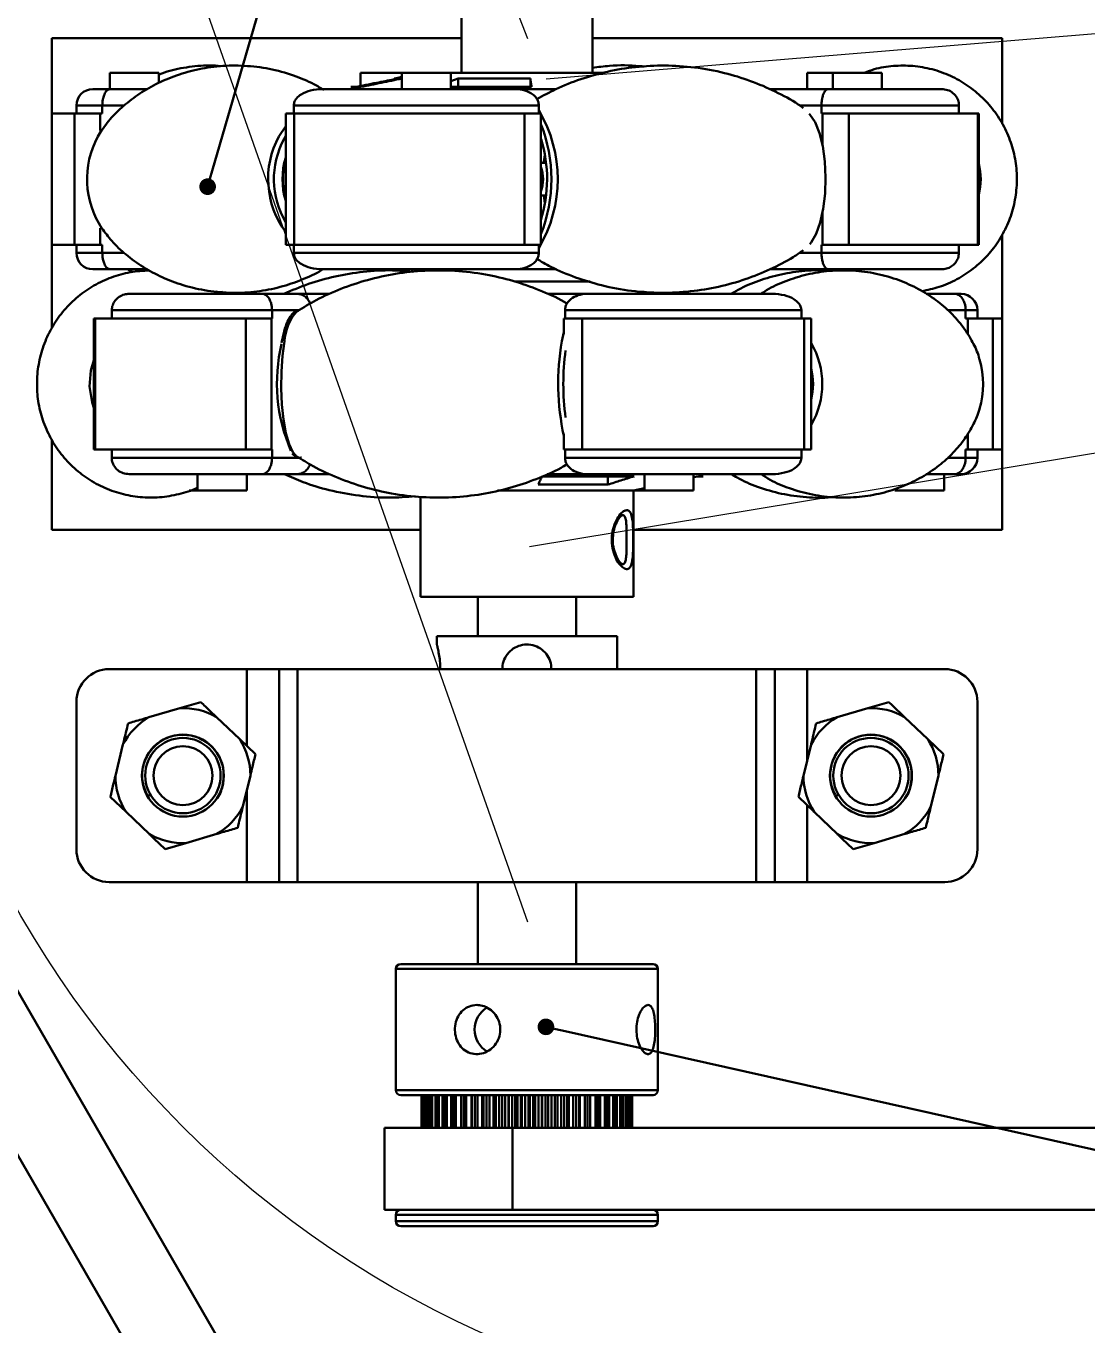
# Model space of a CAD drawing. Header units: millimetres. Extents: x 4430 to 5189, y 950 to 1287.
# Drawn here: x 4537.5 to 4602.3, y 1145.1 to 1224.3 of the extents above; entities that cross this region are included whole.
import ezdxf

# ---------------------------------------------------------------- set-up
doc = ezdxf.new("R2010")
doc.units = ezdxf.units.MM
doc.header["$LTSCALE"] = 0.5
doc.layers.add('BOL', color=7, linetype='Continuous', lineweight=50)
doc.layers.add('HAT', color=3, linetype='Continuous')
doc.layers.add('THIN', color=8, linetype='Continuous')

# ---------------------------------------------------------------- blocks, each defined once
blk = doc.blocks.new('_Dot')
at = {"color": 0, "linetype": 'ByBlock', "lineweight": -2}
blk.add_line((-0.5, 0), (-1, 0), dxfattribs=at)
at = {"color": 0, "linetype": 'ByBlock', "const_width": 0.5}
blk.add_lwpolyline([(-0.25, 0, 1), (0.25, 0, 1)], format="xyb", close=True, dxfattribs=at)

msp = doc.modelspace()

# ---------------------------------------------------------------- linework, layer by layer
at = {"layer": 'BOL'}
for p, q in [((4564.123, 1225.096), (4564.123, 1221.496)), ((4572.123, 1221.496), (4572.123, 1225.096)), ((4539.123, 1223.596), (4539.123, 1218.996)), ((4564.123, 1223.596), (4539.123, 1223.596)), ((4597.123, 1223.596), (4572.123, 1223.596)), ((4597.123, 1218.377), (4597.123, 1223.596)), ((4542.661, 1221.496), (4542.661, 1220.496)), ((4542.661, 1221.496), (4545.631, 1221.496)), ((4545.631, 1221.496), (4545.661, 1221.496)), ((4545.661, 1220.865), (4545.661, 1221.496)), ((4557.956, 1221.496), (4557.956, 1220.69)), ((4557.956, 1221.496), (4560.483, 1221.496)), ((4560.012, 1221.138), (4560.012, 1221.041)), ((4560.476, 1221.138), (4560.012, 1221.138)), ((4560.483, 1221.496), (4560.483, 1220.496)), ((4560.483, 1221.496), (4563.453, 1221.496)), ((4563.453, 1221.496), (4563.483, 1221.496)), ((4563.453, 1221.496), (4572.898, 1221.496)), ((4572.843, 1221.496), (4563.453, 1221.496)), ((4563.483, 1220.496), (4563.483, 1221.496)), ((4563.929, 1221.138), (4563.483, 1220.968)), ((4568.333, 1221.138), (4563.929, 1221.138)), ((4563.929, 1220.632), (4563.929, 1221.138)), ((4568.333, 1220.632), (4568.333, 1221.138)), ((4585.23, 1221.496), (4585.23, 1220.496)), ((4585.23, 1221.496), (4586.793, 1221.496)), ((4586.793, 1221.496), (4586.793, 1220.496)), ((4586.793, 1221.496), (4589.769, 1221.496)), ((4589.769, 1221.496), (4589.793, 1221.496)), ((4589.793, 1220.496), (4589.793, 1221.496)), ((4541.623, 1220.496), (4542.704, 1220.496)), ((4542.704, 1220.496), (4544.969, 1220.496)), ((4555.655, 1220.496), (4567.394, 1220.496)), ((4557.373, 1220.632), (4557.989, 1220.632)), ((4563.483, 1220.632), (4568.402, 1220.632)), ((4567.394, 1220.496), (4569.843, 1220.496)), ((4582.926, 1220.496), (4583.502, 1220.496)), ((4583.502, 1220.496), (4586.509, 1220.496)), ((4586.509, 1220.496), (4593.431, 1220.496)), ((4540.623, 1219.496), (4540.623, 1218.996)), ((4542.204, 1219.496), (4540.623, 1219.496)), ((4542.204, 1219.496), (4542.204, 1218.996)), ((4543.56, 1219.496), (4542.204, 1219.496)), ((4568.854, 1219.496), (4553.891, 1219.496)), ((4553.891, 1219.496), (4553.891, 1218.996)), ((4568.854, 1219.496), (4568.854, 1218.996)), ((4586.104, 1219.496), (4584.77, 1219.496)), ((4594.493, 1219.496), (4586.104, 1219.496)), ((4586.104, 1219.496), (4586.104, 1218.996)), ((4594.493, 1219.496), (4594.493, 1218.996)), ((4539.123, 1218.996), (4539.123, 1210.996)), ((4539.123, 1218.996), (4540.496, 1218.996)), ((4540.496, 1210.996), (4540.496, 1218.996)), ((4540.496, 1218.996), (4542.081, 1218.996)), ((4542.081, 1218.996), (4542.204, 1218.996)), ((4542.081, 1218.996), (4542.081, 1217.966)), ((4553.4, 1218.996), (4553.4, 1210.996)), ((4553.4, 1218.996), (4553.91, 1218.996)), ((4553.91, 1218.996), (4553.91, 1210.996)), ((4553.91, 1218.996), (4567.974, 1218.996)), ((4567.974, 1210.996), (4567.974, 1218.996)), ((4567.974, 1218.996), (4568.979, 1218.996)), ((4568.979, 1210.996), (4568.979, 1218.996)), ((4585.345, 1218.993), (4585.394, 1218.941)), ((4585.394, 1218.941), (4585.708, 1218.469)), ((4586.104, 1218.996), (4586.162, 1218.996)), ((4586.162, 1218.996), (4587.772, 1218.996)), ((4586.162, 1217.077), (4586.162, 1218.996)), ((4587.772, 1218.996), (4587.772, 1210.996)), ((4587.772, 1218.996), (4595.657, 1218.996)), ((4595.657, 1210.996), (4595.657, 1218.996)), ((4595.657, 1218.996), (4595.707, 1218.996)), ((4595.707, 1210.996), (4595.707, 1218.996)), ((4541.926, 1217.6), (4542.178, 1218.007)), ((4552.982, 1217.6), (4553.4, 1218.229)), ((4585.708, 1218.469), (4585.973, 1217.811)), ((4585.973, 1217.811), (4586.177, 1217.001)), ((4553.297, 1217.456), (4553.4, 1217.632)), ((4586.177, 1217.001), (4586.307, 1216.083)), ((4569.152, 1216.056), (4569.217, 1216.486)), ((4569.283, 1215.996), (4568.979, 1215.996)), ((4586.307, 1216.083), (4586.358, 1215.106)), ((4586.358, 1215.106), (4586.326, 1214.123)), ((4568.979, 1213.996), (4569.283, 1213.996)), ((4569.216, 1213.509), (4569.145, 1213.996)), ((4586.326, 1214.123), (4586.212, 1213.187)), ((4569.217, 1213.506), (4569.216, 1213.509)), ((4586.212, 1213.187), (4586.024, 1212.349)), ((4586.024, 1212.349), (4585.771, 1211.654)), ((4586.162, 1210.996), (4586.162, 1212.915)), ((4542.081, 1212.013), (4542.081, 1210.996)), ((4585.771, 1211.654), (4585.467, 1211.139)), ((4597.123, 1206.496), (4597.123, 1211.616)), ((4539.123, 1210.996), (4540.496, 1210.996)), ((4539.123, 1210.996), (4539.123, 1205.898)), ((4542.081, 1210.996), (4540.496, 1210.996)), ((4540.623, 1210.996), (4540.623, 1210.496)), ((4542.081, 1210.996), (4542.204, 1210.996)), ((4542.204, 1210.496), (4542.204, 1210.996)), ((4553.91, 1210.996), (4553.4, 1210.996)), ((4553.891, 1210.496), (4553.891, 1210.996)), ((4553.91, 1210.996), (4567.974, 1210.996)), ((4568.979, 1210.996), (4567.974, 1210.996)), ((4568.854, 1210.496), (4568.854, 1210.996)), ((4585.467, 1211.139), (4585.382, 1211.038)), ((4586.104, 1210.496), (4586.104, 1210.996)), ((4586.104, 1210.996), (4586.162, 1210.996)), ((4587.772, 1210.996), (4586.162, 1210.996)), ((4587.772, 1210.996), (4595.657, 1210.996)), ((4594.493, 1210.496), (4594.493, 1210.996)), ((4595.707, 1210.996), (4595.657, 1210.996)), ((4540.623, 1210.496), (4542.204, 1210.496)), ((4542.204, 1210.496), (4543.548, 1210.496)), ((4553.891, 1210.496), (4568.854, 1210.496)), ((4584.749, 1210.496), (4586.104, 1210.496)), ((4586.104, 1210.496), (4594.493, 1210.496)), ((4542.704, 1209.496), (4541.623, 1209.496)), ((4544.963, 1209.496), (4542.704, 1209.496)), ((4543.762, 1209.496), (4544.037, 1209.329)), ((4567.394, 1209.496), (4555.655, 1209.496)), ((4561.123, 1209.496), (4561.123, 1209.326)), ((4569.923, 1209.496), (4567.371, 1209.496)), ((4583.502, 1209.496), (4582.981, 1209.496)), ((4586.509, 1209.496), (4583.502, 1209.496)), ((4593.431, 1209.496), (4586.509, 1209.496)), ((4567.368, 1208.746), (4571.98, 1208.746)), ((4571.981, 1208.746), (4567.376, 1208.746)), ((4543.844, 1207.996), (4551.97, 1207.996)), ((4549.38, 1207.996), (4549.156, 1208.146)), ((4549.23, 1208.096), (4549.547, 1208.113)), ((4551.97, 1207.996), (4554.096, 1207.996)), ((4554.096, 1207.996), (4556.062, 1207.996)), ((4569.419, 1207.996), (4571.789, 1207.996)), ((4571.789, 1207.996), (4583.111, 1207.996)), ((4575.123, 1207.996), (4575.123, 1208.14)), ((4575.123, 1208.113), (4575.28, 1208.13)), ((4592.486, 1207.996), (4594.216, 1207.996)), ((4594.216, 1207.996), (4594.623, 1207.996)), ((4552.563, 1206.996), (4542.781, 1206.996)), ((4542.781, 1206.996), (4542.781, 1206.496)), ((4552.563, 1206.996), (4552.563, 1206.496)), ((4554.21, 1206.996), (4552.563, 1206.996)), ((4584.88, 1206.996), (4570.449, 1206.996)), ((4570.449, 1206.996), (4570.449, 1206.496)), ((4584.88, 1206.996), (4584.88, 1206.496)), ((4594.902, 1206.996), (4593.808, 1206.996)), ((4594.902, 1206.996), (4594.902, 1206.496)), ((4595.623, 1206.996), (4594.902, 1206.996)), ((4595.623, 1206.496), (4595.623, 1206.996)), ((4541.679, 1206.496), (4541.679, 1198.496)), ((4541.679, 1206.496), (4541.77, 1206.496)), ((4541.77, 1206.496), (4541.77, 1198.496)), ((4550.964, 1206.496), (4541.77, 1206.496)), ((4550.964, 1198.496), (4550.964, 1206.496)), ((4550.964, 1206.496), (4552.523, 1206.496)), ((4552.523, 1206.496), (4552.523, 1198.496)), ((4552.563, 1206.496), (4552.523, 1206.496)), ((4570.376, 1206.496), (4570.376, 1205.531)), ((4570.376, 1206.496), (4571.492, 1206.496)), ((4571.492, 1206.496), (4571.492, 1198.496)), ((4585.055, 1206.496), (4571.492, 1206.496)), ((4585.055, 1198.496), (4585.055, 1206.496)), ((4585.055, 1206.496), (4585.472, 1206.496)), ((4585.472, 1198.496), (4585.472, 1206.496)), ((4595.035, 1206.496), (4594.902, 1206.496)), ((4595.035, 1206.496), (4596.558, 1206.496)), ((4595.035, 1205.512), (4595.035, 1206.496)), ((4596.558, 1206.496), (4596.558, 1198.496)), ((4597.123, 1206.496), (4596.558, 1206.496)), ((4597.123, 1198.496), (4597.123, 1206.496)), ((4553.21, 1204.219), (4553.335, 1205.1)), ((4570.254, 1205.1), (4570.376, 1205.666)), ((4541.507, 1203.329), (4541.679, 1203.945)), ((4553.139, 1203.25), (4553.21, 1204.219)), ((4541.427, 1202.346), (4541.507, 1203.329)), ((4553.125, 1202.244), (4553.139, 1203.25)), ((4541.576, 1201.37), (4541.427, 1202.346)), ((4553.168, 1201.251), (4553.125, 1202.244)), ((4541.679, 1201.047), (4541.576, 1201.37)), ((4553.266, 1200.32), (4553.168, 1201.251)), ((4553.415, 1199.498), (4553.266, 1200.32)), ((4539.123, 1199.118), (4539.123, 1193.596)), ((4553.607, 1198.826), (4553.415, 1199.498)), ((4553.832, 1198.339), (4553.607, 1198.826)), ((4570.376, 1199.461), (4570.376, 1198.496)), ((4595.035, 1198.496), (4595.035, 1199.474)), ((4541.77, 1198.496), (4541.679, 1198.496)), ((4550.964, 1198.496), (4541.77, 1198.496)), ((4542.781, 1197.996), (4542.781, 1198.496)), ((4542.781, 1197.996), (4552.563, 1197.996)), ((4552.523, 1198.496), (4550.964, 1198.496)), ((4552.563, 1198.496), (4552.523, 1198.496)), ((4552.563, 1197.996), (4552.563, 1198.496)), ((4552.563, 1197.996), (4554.22, 1197.996)), ((4554.08, 1198.06), (4553.832, 1198.339)), ((4554.089, 1198.053), (4554.08, 1198.06)), ((4571.492, 1198.496), (4570.376, 1198.496)), ((4570.449, 1197.996), (4570.449, 1198.496)), ((4570.449, 1197.996), (4584.88, 1197.996)), ((4585.055, 1198.496), (4571.492, 1198.496)), ((4584.88, 1197.996), (4584.88, 1198.496)), ((4585.472, 1198.496), (4585.055, 1198.496)), ((4593.8, 1197.996), (4594.902, 1197.996)), ((4594.902, 1197.996), (4594.902, 1198.496)), ((4595.035, 1198.496), (4594.902, 1198.496)), ((4594.902, 1197.996), (4595.623, 1197.996)), ((4596.558, 1198.496), (4595.035, 1198.496)), ((4595.623, 1197.996), (4595.623, 1198.496)), ((4597.123, 1198.496), (4596.558, 1198.496)), ((4597.123, 1193.596), (4597.123, 1198.496)), ((4551.97, 1196.996), (4543.844, 1196.996)), ((4548.023, 1196.996), (4548.023, 1195.996)), ((4551.023, 1195.996), (4551.023, 1196.996)), ((4554.096, 1196.996), (4551.97, 1196.996)), ((4556.063, 1196.996), (4554.096, 1196.996)), ((4574.668, 1196.86), (4569.039, 1196.86)), ((4571.789, 1196.996), (4569.361, 1196.996)), ((4583.111, 1196.996), (4571.789, 1196.996)), ((4573.061, 1196.86), (4573.061, 1196.354)), ((4575.301, 1196.996), (4575.301, 1195.996)), ((4578.301, 1195.996), (4578.301, 1196.996)), ((4578.593, 1196.86), (4578.301, 1196.804)), ((4578.872, 1196.86), (4578.593, 1196.86)), ((4578.872, 1196.86), (4578.873, 1196.86)), ((4594.216, 1196.996), (4592.496, 1196.996)), ((4593.584, 1195.996), (4593.584, 1196.996)), ((4594.623, 1196.996), (4594.216, 1196.996)), ((4548.011, 1195.996), (4547.509, 1195.996)), ((4549.395, 1195.996), (4548.023, 1195.996)), ((4551.023, 1195.996), (4549.395, 1195.996)), ((4561.623, 1195.606), (4561.623, 1189.496)), ((4574.621, 1195.996), (4566.334, 1195.996)), ((4566.338, 1195.996), (4574.623, 1195.996)), ((4568.814, 1196.354), (4573.061, 1196.354)), ((4574.621, 1195.996), (4575.301, 1196.145)), ((4575.301, 1195.996), (4574.621, 1195.996)), ((4574.623, 1189.496), (4574.623, 1195.996)), ((4578.301, 1195.996), (4575.301, 1195.996)), ((4590.597, 1195.996), (4590.584, 1195.996)), ((4593.584, 1195.996), (4590.597, 1195.996)), ((4573.938, 1194.496), (4573.842, 1194.461)), ((4539.123, 1193.596), (4561.623, 1193.596)), ((4574.623, 1193.596), (4597.123, 1193.596)), ((4574.22, 1189.496), (4561.623, 1189.496)), ((4565.123, 1189.496), (4565.123, 1187.096)), ((4571.123, 1187.096), (4571.123, 1189.496)), ((4574.623, 1189.496), (4574.22, 1189.496)), ((4562.623, 1187.096), (4562.623, 1186.579)), ((4562.623, 1187.096), (4568.123, 1187.096)), ((4568.123, 1187.096), (4573.623, 1187.096)), ((4573.623, 1185.096), (4573.623, 1187.096)), ((4551.017, 1185.096), (4542.623, 1185.096)), ((4551.017, 1185.096), (4552.999, 1185.096)), ((4551.017, 1180.411), (4551.017, 1185.096)), ((4552.999, 1172.096), (4552.999, 1185.096)), ((4554.123, 1185.096), (4552.999, 1185.096)), ((4554.123, 1172.096), (4554.123, 1185.096)), ((4582.123, 1185.096), (4554.123, 1185.096)), ((4582.123, 1172.096), (4582.123, 1185.096)), ((4582.123, 1185.096), (4583.247, 1185.096)), ((4583.247, 1172.096), (4583.247, 1185.096)), ((4585.229, 1185.096), (4583.247, 1185.096)), ((4593.623, 1185.096), (4585.229, 1185.096)), ((4585.229, 1179.511), (4585.229, 1185.096)), ((4540.623, 1174.096), (4540.623, 1183.096)), ((4546.936, 1182.711), (4548.209, 1183.085)), ((4588.936, 1182.711), (4590.209, 1183.085)), ((4595.623, 1174.096), (4595.623, 1183.096)), ((4545.052, 1182.156), (4546.936, 1182.711)), ((4549.17, 1182.17), (4550.593, 1180.815)), ((4587.052, 1182.156), (4588.936, 1182.711)), ((4591.17, 1182.17), (4592.593, 1180.815)), ((4550.593, 1180.815), (4551.554, 1179.9)), ((4592.593, 1180.815), (4593.554, 1179.9)), ((4543.004, 1178.583), (4543.466, 1180.492)), ((4585.004, 1178.583), (4585.466, 1180.492)), ((4551.241, 1178.61), (4550.779, 1176.7)), ((4593.242, 1178.61), (4592.779, 1176.7)), ((4545.05, 1177.375), (4544.978, 1177.332)), ((4545.141, 1177.428), (4545.05, 1177.375)), ((4551.017, 1172.096), (4551.017, 1177.681)), ((4587.05, 1177.375), (4586.978, 1177.332)), ((4587.141, 1177.428), (4587.05, 1177.375)), ((4543.653, 1176.377), (4542.692, 1177.293)), ((4545.066, 1177.235), (4544.978, 1177.332)), ((4585.653, 1176.377), (4584.692, 1177.293)), ((4585.229, 1172.096), (4585.229, 1176.781)), ((4587.066, 1177.235), (4586.978, 1177.332)), ((4545.075, 1175.022), (4543.653, 1176.377)), ((4587.075, 1175.022), (4585.653, 1176.377)), ((4549.194, 1175.036), (4547.309, 1174.481)), ((4591.194, 1175.036), (4589.309, 1174.481)), ((4547.309, 1174.481), (4546.036, 1174.107)), ((4589.309, 1174.481), (4588.036, 1174.107)), ((4532.561, 1173.19), (4556.876, 1131.075)), ((4551.017, 1172.096), (4542.623, 1172.096)), ((4551.017, 1172.096), (4552.999, 1172.096)), ((4554.123, 1172.096), (4552.999, 1172.096)), ((4582.123, 1172.096), (4554.123, 1172.096)), ((4565.123, 1172.096), (4565.123, 1167.096)), ((4571.123, 1167.096), (4571.123, 1172.096)), ((4582.123, 1172.096), (4583.247, 1172.096)), ((4585.229, 1172.096), (4583.247, 1172.096)), ((4593.623, 1172.096), (4585.229, 1172.096)), ((4528.231, 1170.69), (4552.546, 1128.575)), ((4560.423, 1167.096), (4575.823, 1167.096)), ((4560.123, 1166.796), (4560.123, 1159.396)), ((4560.123, 1166.796), (4576.123, 1166.796)), ((4576.123, 1159.396), (4576.123, 1166.796)), ((4560.123, 1159.396), (4576.123, 1159.396)), ((4560.423, 1159.096), (4575.823, 1159.096)), ((4561.689, 1157.096), (4561.689, 1159.096)), ((4561.7, 1157.096), (4561.7, 1159.096)), ((4561.71, 1157.096), (4561.71, 1159.096)), ((4561.753, 1157.096), (4561.753, 1159.096)), ((4561.789, 1157.096), (4561.789, 1159.096)), ((4561.823, 1157.096), (4561.823, 1159.096)), ((4561.917, 1157.096), (4561.917, 1159.096)), ((4561.977, 1157.096), (4561.977, 1159.096)), ((4562.036, 1157.096), (4562.036, 1159.096)), ((4562.179, 1157.096), (4562.179, 1159.096)), ((4562.263, 1157.096), (4562.263, 1159.096)), ((4562.345, 1157.096), (4562.345, 1159.096)), ((4562.534, 1157.096), (4562.534, 1159.096)), ((4562.64, 1157.096), (4562.64, 1159.096)), ((4562.745, 1157.096), (4562.745, 1159.096)), ((4562.978, 1157.096), (4562.978, 1159.096)), ((4563.105, 1157.096), (4563.105, 1159.096)), ((4563.23, 1157.096), (4563.23, 1159.096)), ((4563.503, 1157.096), (4563.503, 1159.096)), ((4563.648, 1157.096), (4563.648, 1159.096)), ((4563.792, 1157.096), (4563.792, 1159.096)), ((4564.101, 1157.096), (4564.101, 1159.096)), ((4564.262, 1157.096), (4564.262, 1159.096)), ((4564.422, 1157.096), (4564.422, 1159.096)), ((4564.74, 1157.096), (4564.74, 1159.096)), ((4564.762, 1157.096), (4564.762, 1159.096)), ((4564.937, 1157.096), (4564.937, 1159.096)), ((4565.11, 1157.096), (4565.11, 1159.096)), ((4565.388, 1157.096), (4565.388, 1159.096)), ((4565.476, 1157.096), (4565.476, 1159.096)), ((4565.662, 1157.096), (4565.662, 1159.096)), ((4565.847, 1157.096), (4565.847, 1159.096)), ((4566.079, 1157.096), (4566.079, 1159.096)), ((4566.232, 1157.096), (4566.232, 1159.096)), ((4566.426, 1157.096), (4566.426, 1159.096)), ((4566.619, 1157.096), (4566.619, 1159.096)), ((4566.802, 1157.096), (4566.802, 1159.096)), ((4567.005, 1157.096), (4567.005, 1159.096)), ((4567.018, 1157.096), (4567.018, 1159.096)), ((4567.216, 1157.096), (4567.216, 1159.096)), ((4567.414, 1157.096), (4567.414, 1159.096)), ((4567.546, 1157.096), (4567.546, 1159.096)), ((4567.753, 1157.096), (4567.753, 1159.096)), ((4567.821, 1157.096), (4567.821, 1159.096)), ((4568.021, 1157.096), (4568.021, 1159.096)), ((4568.221, 1157.096), (4568.221, 1159.096)), ((4568.299, 1157.096), (4568.299, 1159.096)), ((4568.507, 1157.096), (4568.507, 1159.096)), ((4568.629, 1157.096), (4568.629, 1159.096)), ((4568.828, 1157.096), (4568.828, 1159.096)), ((4569.027, 1157.096), (4569.027, 1159.096)), ((4569.049, 1157.096), (4569.049, 1159.096)), ((4569.255, 1157.096), (4569.255, 1159.096)), ((4569.429, 1157.096), (4569.429, 1159.096)), ((4569.623, 1157.096), (4569.623, 1159.096)), ((4569.818, 1157.096), (4569.818, 1159.096)), ((4569.985, 1157.096), (4569.985, 1159.096)), ((4570.209, 1157.096), (4570.209, 1159.096)), ((4570.395, 1157.096), (4570.395, 1159.096)), ((4570.582, 1157.096), (4570.582, 1159.096)), ((4570.685, 1157.096), (4570.685, 1159.096)), ((4570.955, 1157.096), (4570.955, 1159.096)), ((4571.131, 1157.096), (4571.131, 1159.096)), ((4571.308, 1157.096), (4571.308, 1159.096)), ((4571.345, 1157.096), (4571.345, 1159.096)), ((4571.657, 1157.096), (4571.657, 1159.096)), ((4571.819, 1157.096), (4571.819, 1159.096)), ((4571.983, 1157.096), (4571.983, 1159.096)), ((4572.303, 1157.096), (4572.303, 1159.096)), ((4572.45, 1157.096), (4572.45, 1159.096)), ((4572.598, 1157.096), (4572.598, 1159.096)), ((4572.883, 1157.096), (4572.883, 1159.096)), ((4573.011, 1157.096), (4573.011, 1159.096)), ((4573.141, 1157.096), (4573.141, 1159.096)), ((4573.388, 1157.096), (4573.388, 1159.096)), ((4573.496, 1157.096), (4573.496, 1159.096)), ((4573.606, 1157.096), (4573.606, 1159.096)), ((4573.81, 1157.096), (4573.81, 1159.096)), ((4573.896, 1157.096), (4573.896, 1159.096)), ((4573.985, 1157.096), (4573.985, 1159.096)), ((4574.142, 1157.096), (4574.142, 1159.096)), ((4574.205, 1157.096), (4574.205, 1159.096)), ((4574.27, 1157.096), (4574.27, 1159.096)), ((4574.38, 1157.096), (4574.38, 1159.096)), ((4574.419, 1157.096), (4574.419, 1159.096)), ((4574.459, 1157.096), (4574.459, 1159.096)), ((4574.519, 1157.096), (4574.519, 1159.096)), ((4574.532, 1157.096), (4574.532, 1159.096)), ((4574.548, 1157.096), (4574.548, 1159.096)), ((4574.556, 1157.096), (4574.556, 1159.096)), ((4559.423, 1157.096), (4559.423, 1152.096)), ((4567.233, 1157.096), (4559.423, 1157.096)), ((4567.233, 1152.096), (4567.233, 1157.096)), ((4615.863, 1157.096), (4567.233, 1157.096)), ((4567.233, 1152.096), (4559.423, 1152.096)), ((4615.863, 1152.096), (4567.233, 1152.096)), ((4560.123, 1151.796), (4560.123, 1151.396)), ((4560.123, 1151.796), (4576.123, 1151.796)), ((4560.123, 1151.396), (4576.123, 1151.396)), ((4576.123, 1151.396), (4576.123, 1151.796)), ((4560.423, 1151.096), (4575.823, 1151.096))]:
    msp.add_line(p, q, dxfattribs=at)
for points in [[(4548.916, 1215.514), (4566.764, 1276.813)], [(4570.275, 1163.039), (4717.401, 1130.072)]]:
    msp.add_lwpolyline(points, dxfattribs=at)
for centre, radius in [((4547.123, 1178.596), 2.5), ((4547.123, 1178.596), 2.3), ((4589.123, 1178.596), 2.5), ((4589.123, 1178.596), 2.3), ((4547.123, 1178.596), 1.8), ((4589.123, 1178.596), 1.8)]:
    msp.add_circle(centre, radius, dxfattribs=at)
for centre, radius, start, end in [((4541.623, 1219.496), 1, 90, 180), ((4561.729, 1214.996), 8.272, 329.47095, 30.52905), ((4560.403, 1214.996), 9.211, 338.6019, 21.3981), ((4546.747, 1215.004), 5.475, 151.68932, 213.46071), ((4557.767, 1215.01), 5.442, 151.56952, 216.62666), ((4557.87, 1214.999), 5.191, 151.74714, 210.55224), ((4561.035, 1214.999), 8.318, 342.53222, 17.02742), ((4557.74, 1214.996), 4.536, 163.10692, 196.89308), ((4557.482, 1214.996), 4.242, 164.25339, 195.74661), ((4566.968, 1214.996), 2.144, 339.64514, 20.35486), ((4591.566, 1214.996), 4.256, 346.65257, 13.34743), ((4541.623, 1210.496), 1, 180, 270), ((4594.623, 1206.996), 1, 0, 90), ((4556.199, 1204.999), 2.866, 137.40629, 177.96442), ((4585.059, 1202.524), 15.027, 170.12647, 192.28652), ((4563.229, 1202.552), 10.366, 166.59358, 203.47589), ((4585.678, 1202.496), 15.333, 172.33289, 187.66711), ((4581.283, 1202.496), 4.871, 329.32372, 30.67628), ((4590.678, 1202.496), 5.295, 343.25941, 16.36934), ((4581.359, 1202.496), 4.228, 346.56521, 13.43479), ((4581.555, 1202.496), 3.957, 351.77392, 8.22608), ((4594.623, 1197.996), 1, 270, 0), ((4542.623, 1183.096), 2, 90, 180), ((4593.623, 1183.096), 2, 0, 90), ((4547.123, 1178.596), 4.119, 120.18721, 152.59771), ((4547.123, 1178.596), 4.119, 60.18721, 92.59771), ((4589.123, 1178.596), 4.119, 120.18721, 152.59771), ((4589.123, 1178.596), 4.119, 60.18721, 92.59771), ((4547.123, 1178.596), 4.119, 0.18721, 32.59771), ((4589.123, 1178.596), 4.119, 0.18721, 32.59771), ((4547.123, 1178.596), 4.119, 180.18721, 212.59771), ((4589.123, 1178.596), 4.119, 180.18721, 212.59771), ((4547.123, 1178.596), 4.119, 300.18721, 332.59771), ((4589.123, 1178.596), 4.119, 300.18721, 332.59771), ((4547.123, 1178.596), 4.119, 240.18721, 272.59771), ((4589.123, 1178.596), 4.119, 240.18721, 272.59771), ((4542.623, 1174.096), 2, 180, 270), ((4593.623, 1174.096), 2, 270, 0), ((4560.423, 1166.796), 0.3, 90, 180), ((4575.823, 1166.796), 0.3, 0, 90), ((4566.472, 1163.096), 1.547, 120.26701, 239.70998), ((4560.423, 1159.396), 0.3, 180, 270), ((4575.823, 1159.396), 0.3, 270, 0), ((4560.423, 1151.796), 0.3, 90, 180), ((4575.823, 1151.796), 0.3, 0, 90), ((4560.423, 1151.396), 0.3, 180, 270), ((4575.823, 1151.396), 0.3, 270, 0)]:
    msp.add_arc(centre, radius, start, end, dxfattribs=at)
for points, knots in [([(4555.729, 1220.433), (4555.528, 1220.558), (4554.946, 1220.918), (4553.826, 1221.37), (4552.403, 1221.764), (4550.887, 1221.949), (4549.385, 1221.926), (4547.937, 1221.704), (4546.575, 1221.304), (4545.328, 1220.75), (4544.219, 1220.07), (4543.275, 1219.293), (4542.595, 1218.595), (4542.285, 1218.133), (4542.183, 1217.981)], [0, 0, 0, 0, 0.047428, 0.136938, 0.237725, 0.337368, 0.435159, 0.530788, 0.623821, 0.713914, 0.800636, 0.883455, 0.96172, 1, 1, 1, 1]), ([(4549.422, 1221.892), (4549.313, 1221.905), (4548.735, 1221.972), (4547.686, 1221.884), (4546.532, 1221.705), (4545.884, 1221.47), (4545.669, 1221.393)], [0, 0, 0, 0, 0.085915, 0.457024, 0.820099, 1, 1, 1, 1]), ([(4584.992, 1219.338), (4584.89, 1219.412), (4584.358, 1219.797), (4583.282, 1220.365), (4581.779, 1221.019), (4580.126, 1221.521), (4578.369, 1221.847), (4576.545, 1221.965), (4574.762, 1221.874), (4573.043, 1221.592), (4571.414, 1221.131), (4569.97, 1220.565), (4569.115, 1220.09), (4568.737, 1219.88)], [0, 0, 0, 0, 0.022445, 0.117208, 0.213329, 0.310307, 0.418483, 0.524493, 0.627961, 0.728953, 0.827475, 0.923466, 1, 1, 1, 1]), ([(4575.279, 1221.867), (4575.187, 1221.878), (4574.486, 1221.966), (4573.423, 1221.954), (4572.469, 1221.839), (4572.123, 1221.797)], [0, 0, 0, 0, 0.087764, 0.669417, 1, 1, 1, 1]), ([(4592.222, 1208.164), (4592.579, 1208.237), (4593.323, 1208.389), (4594.385, 1208.861), (4595.383, 1209.507), (4596.255, 1210.318), (4596.976, 1211.262), (4597.526, 1212.315), (4597.888, 1213.446), (4598.053, 1214.622), (4598.016, 1215.809), (4597.777, 1216.972), (4597.343, 1218.079), (4596.726, 1219.097), (4595.945, 1219.995), (4595.021, 1220.748), (4593.982, 1221.334), (4592.859, 1221.734), (4591.682, 1221.94), (4590.492, 1221.933), (4589.493, 1221.787), (4588.928, 1221.571), (4588.733, 1221.496)], [0, 0, 0, 0, 0.047364, 0.098899, 0.150364, 0.201754, 0.253072, 0.304329, 0.355545, 0.406745, 0.457953, 0.509195, 0.560486, 0.611839, 0.663265, 0.714763, 0.766323, 0.817929, 0.869562, 0.921195, 0.972807, 1, 1, 1, 1]), ([(4560.012, 1221.095), (4559.655, 1221.022), (4558.87, 1220.861), (4558.083, 1220.713), (4557.654, 1220.632)], [0, 0, 0, 0, 0.454956, 1, 1, 1, 1]), ([(4557.989, 1220.632), (4558.404, 1220.713), (4559.234, 1220.875), (4560.062, 1221.05), (4560.476, 1221.138)], [0, 0, 0, 0, 0.499979, 1, 1, 1, 1]), ([(4560.483, 1221.236), (4560.458, 1221.23), (4560.319, 1221.198), (4560.177, 1221.171), (4560.061, 1221.149)], [0, 0, 0, 0, 0.181194, 1, 1, 1, 1]), ([(4568.402, 1220.632), (4568.39, 1220.713), (4568.367, 1220.875), (4568.345, 1221.05), (4568.333, 1221.138)], [0, 0, 0, 0, 0.4999775, 1, 1, 1, 1]), ([(4542.704, 1220.496), (4542.703, 1220.496), (4542.63, 1220.496), (4542.498, 1220.444), (4542.344, 1220.236), (4542.256, 1219.975), (4542.212, 1219.735), (4542.207, 1219.576), (4542.204, 1219.496)], [0, 0, 0, 0, 0.002982, 0.336056, 0.617234, 0.785583, 0.892374, 1, 1, 1, 1]), ([(4553.891, 1219.496), (4553.901, 1219.576), (4553.921, 1219.735), (4554.082, 1219.975), (4554.404, 1220.236), (4554.951, 1220.444), (4555.406, 1220.496), (4555.653, 1220.496), (4555.655, 1220.496)], [0, 0, 0, 0, 0.107627, 0.214419, 0.382768, 0.663943, 0.997026, 1, 1, 1, 1]), ([(4568.854, 1219.496), (4568.845, 1219.576), (4568.829, 1219.735), (4568.694, 1219.975), (4568.426, 1220.236), (4567.973, 1220.444), (4567.598, 1220.496), (4567.396, 1220.496), (4567.394, 1220.496)], [0, 0, 0, 0, 0.107627, 0.214419, 0.382767, 0.663941, 0.99702, 1, 1, 1, 1]), ([(4583.17, 1220.39), (4583.205, 1220.414), (4583.305, 1220.483), (4583.424, 1220.496), (4583.5, 1220.496), (4583.502, 1220.496)], [0, 0, 0, 0, 0.3379339, 0.983218, 1, 1, 1, 1]), ([(4586.104, 1219.496), (4586.107, 1219.576), (4586.112, 1219.735), (4586.15, 1219.975), (4586.227, 1220.236), (4586.354, 1220.444), (4586.455, 1220.496), (4586.509, 1220.496), (4586.509, 1220.496)], [0, 0, 0, 0, 0.107627, 0.214419, 0.382769, 0.663945, 0.997026, 1, 1, 1, 1]), ([(4593.431, 1220.496), (4593.556, 1220.484), (4593.808, 1220.46), (4594.14, 1220.269), (4594.378, 1219.992), (4594.482, 1219.716), (4594.491, 1219.549), (4594.493, 1219.496)], [0, 0, 0, 0, 0.2328362, 0.465948, 0.6906786, 0.9016327, 1, 1, 1, 1]), ([(4542.179, 1212.002), (4542.372, 1211.739), (4542.802, 1211.157), (4543.653, 1210.361), (4544.686, 1209.61), (4545.859, 1208.982), (4547.182, 1208.483), (4548.624, 1208.155), (4550.14, 1208.028), (4551.629, 1208.11), (4553.059, 1208.381), (4554.381, 1208.841), (4555.249, 1209.222), (4555.637, 1209.483), (4555.656, 1209.496)], [0, 0, 0, 0, 0.068574, 0.152058, 0.238637, 0.327547, 0.418144, 0.519271, 0.619096, 0.716974, 0.812547, 0.905417, 0.995211, 1, 1, 1, 1]), ([(4568.679, 1210.154), (4568.977, 1209.981), (4569.743, 1209.533), (4571.087, 1208.979), (4572.734, 1208.47), (4574.493, 1208.146), (4576.317, 1208.027), (4578.1, 1208.118), (4579.818, 1208.401), (4581.45, 1208.858), (4582.971, 1209.476), (4584.155, 1210.08), (4584.789, 1210.518), (4584.992, 1210.659)], [0, 0, 0, 0, 0.06061, 0.156314, 0.252874, 0.360583, 0.466134, 0.569155, 0.669711, 0.767807, 0.863383, 0.956262, 1, 1, 1, 1]), ([(4542.204, 1210.496), (4542.207, 1210.416), (4542.212, 1210.257), (4542.256, 1210.017), (4542.344, 1209.756), (4542.498, 1209.548), (4542.63, 1209.496), (4542.703, 1209.496), (4542.704, 1209.496)], [0, 0, 0, 0, 0.107626, 0.214417, 0.382765, 0.663945, 0.997018, 1, 1, 1, 1]), ([(4555.655, 1209.496), (4555.653, 1209.496), (4555.406, 1209.496), (4554.951, 1209.548), (4554.404, 1209.756), (4554.082, 1210.017), (4553.921, 1210.257), (4553.901, 1210.416), (4553.891, 1210.496)], [0, 0, 0, 0, 0.002974, 0.336056, 0.617232, 0.785581, 0.892373, 1, 1, 1, 1]), ([(4567.394, 1209.496), (4567.396, 1209.496), (4567.598, 1209.496), (4567.973, 1209.548), (4568.426, 1209.756), (4568.694, 1210.017), (4568.829, 1210.257), (4568.845, 1210.416), (4568.854, 1210.496)], [0, 0, 0, 0, 0.00298, 0.336058, 0.617233, 0.785581, 0.892373, 1, 1, 1, 1]), ([(4586.509, 1209.496), (4586.509, 1209.496), (4586.455, 1209.496), (4586.354, 1209.548), (4586.227, 1209.756), (4586.15, 1210.017), (4586.112, 1210.257), (4586.107, 1210.416), (4586.104, 1210.496)], [0, 0, 0, 0, 0.002974, 0.336054, 0.617231, 0.785581, 0.892373, 1, 1, 1, 1]), ([(4594.493, 1210.496), (4594.483, 1210.389), (4594.461, 1210.174), (4594.294, 1209.885), (4594.047, 1209.66), (4593.745, 1209.52), (4593.53, 1209.504), (4593.431, 1209.496)], [0, 0, 0, 0, 0.1988311, 0.3974855, 0.6009631, 0.8157639, 1, 1, 1, 1]), ([(4545.087, 1209.429), (4544.693, 1209.406), (4543.903, 1209.358), (4542.755, 1209.034), (4541.676, 1208.532), (4540.699, 1207.852), (4539.852, 1207.017), (4539.16, 1206.051), (4538.641, 1204.982), (4538.315, 1203.841), (4538.209, 1202.918), (4538.218, 1202.388), (4538.22, 1202.252)], [0, 0, 0, 0, 0.106991, 0.214477, 0.321835, 0.429041, 0.536086, 0.642984, 0.749761, 0.856459, 0.963131, 1, 1, 1, 1]), ([(4561.123, 1209.351), (4560.719, 1209.386), (4559.723, 1209.47), (4558.141, 1209.37), (4556.425, 1209.091), (4554.794, 1208.643), (4553.779, 1208.209), (4553.28, 1207.996)], [0, 0, 0, 0, 0.150536, 0.371309, 0.586799, 0.797017, 1, 1, 1, 1]), ([(4570.569, 1207.404), (4570.511, 1207.44), (4569.976, 1207.768), (4568.873, 1208.247), (4567.272, 1208.818), (4565.549, 1209.218), (4563.747, 1209.435), (4561.903, 1209.443), (4560.113, 1209.251), (4558.397, 1208.875), (4556.777, 1208.329), (4555.333, 1207.686), (4554.477, 1207.163), (4554.093, 1206.928)], [0, 0, 0, 0, 0.011921, 0.109548, 0.207897, 0.306706, 0.415265, 0.521423, 0.625022, 0.726174, 0.824937, 0.921283, 1, 1, 1, 1]), ([(4586.64, 1209.394), (4586.56, 1209.403), (4585.985, 1209.473), (4584.911, 1209.403), (4583.468, 1209.185), (4582.12, 1208.758), (4581.156, 1208.353), (4580.685, 1208.048), (4580.589, 1207.986)], [0, 0, 0, 0, 0.03815, 0.273756, 0.504059, 0.728043, 0.944855, 1, 1, 1, 1]), ([(4595.751, 1203.977), (4595.739, 1204.028), (4595.648, 1204.414), (4595.326, 1205.085), (4594.766, 1205.998), (4594.007, 1206.864), (4593.088, 1207.651), (4592.026, 1208.322), (4590.806, 1208.873), (4589.458, 1209.26), (4588.023, 1209.449), (4586.597, 1209.427), (4585.218, 1209.21), (4583.93, 1208.801), (4582.988, 1208.391), (4582.518, 1208.072), (4582.407, 1207.996)], [0, 0, 0, 0, 0.009348, 0.070589, 0.139256, 0.21292, 0.289898, 0.369304, 0.450493, 0.541571, 0.63185, 0.72066, 0.807646, 0.89234, 0.974386, 1, 1, 1, 1]), ([(4583.502, 1209.496), (4583.5, 1209.496), (4583.424, 1209.496), (4583.304, 1209.509), (4583.202, 1209.58), (4583.167, 1209.604)], [0, 0, 0, 0, 0.016578, 0.654013, 1, 1, 1, 1]), ([(4542.781, 1206.996), (4542.792, 1207.104), (4542.814, 1207.319), (4542.98, 1207.607), (4543.228, 1207.832), (4543.53, 1207.972), (4543.745, 1207.988), (4543.844, 1207.996)], [0, 0, 0, 0, 0.19883, 0.397489, 0.600965, 0.815761, 1, 1, 1, 1]), ([(4551.97, 1207.996), (4551.97, 1207.996), (4552.05, 1207.996), (4552.2, 1207.945), (4552.386, 1207.736), (4552.497, 1207.475), (4552.553, 1207.235), (4552.56, 1207.076), (4552.563, 1206.996)], [0, 0, 0, 0, 0.002975, 0.336054, 0.617229, 0.785578, 0.89237, 1, 1, 1, 1]), ([(4554.096, 1207.996), (4554.099, 1207.996), (4554.182, 1207.996), (4554.361, 1207.966), (4554.602, 1207.828), (4554.793, 1207.626), (4554.858, 1207.459), (4554.884, 1207.391)], [0, 0, 0, 0, 0.006412, 0.253522, 0.542552, 0.813516, 1, 1, 1, 1]), ([(4571.789, 1207.996), (4571.788, 1207.996), (4571.603, 1207.996), (4571.259, 1207.945), (4570.842, 1207.736), (4570.596, 1207.475), (4570.472, 1207.235), (4570.457, 1207.076), (4570.449, 1206.996)], [0, 0, 0, 0, 0.00298, 0.336059, 0.617232, 0.78558, 0.89237, 1, 1, 1, 1]), ([(4583.111, 1207.996), (4583.113, 1207.996), (4583.361, 1207.996), (4583.817, 1207.945), (4584.366, 1207.736), (4584.688, 1207.475), (4584.85, 1207.235), (4584.87, 1207.076), (4584.88, 1206.996)], [0, 0, 0, 0, 0.002978, 0.336055, 0.617233, 0.785578, 0.89237, 1, 1, 1, 1]), ([(4594.902, 1206.996), (4594.898, 1207.076), (4594.891, 1207.235), (4594.83, 1207.475), (4594.708, 1207.736), (4594.496, 1207.945), (4594.316, 1207.996), (4594.217, 1207.996), (4594.216, 1207.996)], [0, 0, 0, 0, 0.10763, 0.214423, 0.382767, 0.663947, 0.997023, 1, 1, 1, 1]), ([(4554.189, 1206.964), (4554.12, 1206.954), (4553.943, 1206.929), (4553.725, 1206.694), (4553.499, 1206.316), (4553.296, 1205.75), (4553.191, 1205.244), (4553.141, 1205)], [0, 0, 0, 0, 0.116301, 0.298909, 0.519475, 0.768006, 1, 1, 1, 1]), ([(4538.22, 1202.252), (4538.23, 1202.08), (4538.263, 1201.516), (4538.456, 1200.569), (4538.88, 1199.46), (4539.489, 1198.437), (4540.264, 1197.533), (4541.181, 1196.773), (4542.216, 1196.18), (4543.337, 1195.771), (4544.51, 1195.56), (4545.706, 1195.545), (4546.874, 1195.755), (4547.654, 1195.974), (4548.006, 1196.168), (4548.011, 1196.171)], [0, 0, 0, 0, 0.037905, 0.12473, 0.211725, 0.298827, 0.386054, 0.473403, 0.56086, 0.6484, 0.735985, 0.823574, 0.911127, 0.998595, 1, 1, 1, 1]), ([(4582.412, 1196.996), (4582.595, 1196.878), (4583.139, 1196.526), (4584.193, 1196.089), (4585.541, 1195.71), (4586.978, 1195.539), (4588.401, 1195.574), (4589.774, 1195.807), (4591.061, 1196.218), (4592.233, 1196.785), (4593.268, 1197.479), (4594.146, 1198.271), (4594.86, 1199.125), (4595.38, 1200.021), (4595.672, 1200.635), (4595.746, 1200.971), (4595.748, 1200.979)], [0, 0, 0, 0, 0.041415, 0.12291, 0.214145, 0.304539, 0.393438, 0.480474, 0.565188, 0.647221, 0.726159, 0.801512, 0.872677, 0.938806, 0.998475, 1, 1, 1, 1]), ([(4543.844, 1196.996), (4543.719, 1197.008), (4543.467, 1197.032), (4543.135, 1197.223), (4542.897, 1197.5), (4542.793, 1197.777), (4542.784, 1197.943), (4542.781, 1197.996)], [0, 0, 0, 0, 0.2328345, 0.4659487, 0.6906768, 0.9016286, 1, 1, 1, 1]), ([(4552.563, 1197.996), (4552.56, 1197.916), (4552.553, 1197.757), (4552.497, 1197.517), (4552.386, 1197.256), (4552.2, 1197.048), (4552.05, 1196.996), (4551.97, 1196.996), (4551.97, 1196.996)], [0, 0, 0, 0, 0.10763, 0.214422, 0.382773, 0.663947, 0.997025, 1, 1, 1, 1]), ([(4553.801, 1198.248), (4553.863, 1198.182), (4553.998, 1198.041), (4554.229, 1197.962), (4554.34, 1198.008), (4554.355, 1198.015)], [0, 0, 0, 0, 0.42754, 0.922311, 1, 1, 1, 1]), ([(4554.064, 1198.091), (4554.396, 1197.881), (4555.2, 1197.374), (4556.588, 1196.739), (4558.193, 1196.175), (4559.915, 1195.774), (4561.718, 1195.558), (4563.561, 1195.549), (4565.351, 1195.742), (4567.067, 1196.115), (4568.684, 1196.667), (4569.852, 1197.167), (4570.446, 1197.522), (4570.566, 1197.593)], [0, 0, 0, 0, 0.068298, 0.165703, 0.263829, 0.362414, 0.470727, 0.576643, 0.680007, 0.780929, 0.879469, 0.975595, 1, 1, 1, 1]), ([(4570.449, 1197.996), (4570.457, 1197.916), (4570.472, 1197.757), (4570.596, 1197.517), (4570.842, 1197.256), (4571.259, 1197.048), (4571.603, 1196.996), (4571.788, 1196.996), (4571.789, 1196.996)], [0, 0, 0, 0, 0.10763, 0.214419, 0.38277, 0.663941, 0.99702, 1, 1, 1, 1]), ([(4584.88, 1197.996), (4584.87, 1197.916), (4584.85, 1197.757), (4584.688, 1197.517), (4584.366, 1197.256), (4583.817, 1197.048), (4583.361, 1196.996), (4583.113, 1196.996), (4583.111, 1196.996)], [0, 0, 0, 0, 0.10763, 0.214422, 0.382768, 0.663945, 0.997022, 1, 1, 1, 1]), ([(4594.216, 1196.996), (4594.217, 1196.996), (4594.316, 1196.996), (4594.496, 1197.048), (4594.708, 1197.256), (4594.83, 1197.517), (4594.891, 1197.757), (4594.898, 1197.916), (4594.902, 1197.996)], [0, 0, 0, 0, 0.002977, 0.336053, 0.617231, 0.785578, 0.89237, 1, 1, 1, 1]), ([(4554.882, 1197.596), (4554.856, 1197.529), (4554.791, 1197.364), (4554.602, 1197.164), (4554.361, 1197.026), (4554.182, 1196.996), (4554.099, 1196.996), (4554.096, 1196.996)], [0, 0, 0, 0, 0.182131, 0.454544, 0.745121, 0.993553, 1, 1, 1, 1]), ([(4553.317, 1196.996), (4553.696, 1196.825), (4554.578, 1196.427), (4556.11, 1195.975), (4557.865, 1195.648), (4559.633, 1195.52), (4560.775, 1195.604), (4561.31, 1195.643)], [0, 0, 0, 0, 0.152934, 0.355974, 0.582475, 0.804441, 1, 1, 1, 1]), ([(4569.039, 1196.86), (4569.001, 1196.779), (4568.926, 1196.617), (4568.852, 1196.442), (4568.814, 1196.354)], [0, 0, 0, 0, 0.499979, 1, 1, 1, 1]), ([(4573.061, 1196.354), (4573.329, 1196.442), (4573.863, 1196.617), (4574.4, 1196.779), (4574.668, 1196.86)], [0, 0, 0, 0, 0.49997, 1, 1, 1, 1]), ([(4580.59, 1197.009), (4580.712, 1196.931), (4581.21, 1196.614), (4582.24, 1196.186), (4583.654, 1195.761), (4585.168, 1195.569), (4586.217, 1195.522), (4586.741, 1195.595), (4586.77, 1195.599)], [0, 0, 0, 0, 0.068722, 0.279888, 0.518563, 0.754687, 0.986517, 1, 1, 1, 1]), ([(4574.22, 1194.796), (4574.231, 1194.796), (4574.312, 1194.792), (4574.437, 1194.698), (4574.544, 1194.392), (4574.595, 1193.928), (4574.611, 1193.35), (4574.612, 1192.737), (4574.6, 1192.165), (4574.558, 1191.682), (4574.465, 1191.344), (4574.305, 1191.179), (4574.086, 1191.2), (4573.825, 1191.411), (4573.567, 1191.793), (4573.366, 1192.317), (4573.281, 1192.922), (4573.333, 1193.524), (4573.502, 1194.061), (4573.748, 1194.487), (4574.009, 1194.751), (4574.154, 1194.782), (4574.22, 1194.796)], [0, 0, 0, 0, 0.008754, 0.061375, 0.113782, 0.167275, 0.220759, 0.272211, 0.322429, 0.374318, 0.428961, 0.479602, 0.532515, 0.585105, 0.637965, 0.691732, 0.744437, 0.795015, 0.84566, 0.898884, 0.954172, 1, 1, 1, 1]), ([(4573.364, 1192.971), (4573.374, 1193.15), (4573.392, 1193.513), (4573.552, 1193.989), (4573.76, 1194.344), (4573.865, 1194.435), (4573.915, 1194.477)], [0, 0, 0, 0, 0.250366, 0.507292, 0.770396, 1, 1, 1, 1]), ([(4573.931, 1191.515), (4573.955, 1191.51), (4574.037, 1191.493), (4574.125, 1191.627), (4574.188, 1191.902), (4574.206, 1192.306), (4574.208, 1192.781), (4574.208, 1193.29), (4574.205, 1193.77), (4574.18, 1194.157), (4574.107, 1194.413), (4574.012, 1194.492), (4573.947, 1194.496), (4573.938, 1194.496)], [0, 0, 0, 0, 0.040431, 0.139587, 0.248076, 0.352688, 0.454958, 0.560074, 0.668858, 0.776386, 0.880102, 0.982939, 1, 1, 1, 1]), ([(4573.931, 1191.491), (4573.938, 1191.493), (4573.971, 1191.499), (4573.906, 1191.505), (4573.755, 1191.665), (4573.57, 1191.963), (4573.421, 1192.411), (4573.347, 1192.784), (4573.364, 1192.968), (4573.364, 1192.971)], [0, 0, 0, 0, 0.0506394, 0.2133091, 0.3736578, 0.5663055, 0.7804379, 0.9969218, 1, 1, 1, 1]), ([(4562.831, 1185.096), (4562.827, 1185.261), (4562.817, 1185.591), (4562.753, 1186.034), (4562.682, 1186.373), (4562.629, 1186.574), (4562.628, 1186.577), (4562.627, 1186.579)], [0, 0, 0, 0, 0.209356, 0.418517, 0.632634, 0.850274, 1, 1, 1, 1]), ([(4569.623, 1185.096), (4569.607, 1185.261), (4569.575, 1185.591), (4569.327, 1186.033), (4568.957, 1186.377), (4568.486, 1186.581), (4567.977, 1186.617), (4567.493, 1186.487), (4567.075, 1186.209), (4566.774, 1185.805), (4566.622, 1185.408), (4566.638, 1185.167), (4566.643, 1185.096)], [0, 0, 0, 0, 0.104634, 0.209172, 0.316183, 0.424959, 0.531114, 0.634492, 0.73896, 0.846775, 0.955271, 1, 1, 1, 1]), ([(4548.209, 1183.085), (4548.307, 1182.992), (4548.623, 1182.691), (4548.947, 1182.383), (4549.17, 1182.17)], [0, 0, 0, 0, 0.3097, 1, 1, 1, 1]), ([(4590.209, 1183.085), (4590.307, 1182.992), (4590.623, 1182.691), (4590.947, 1182.383), (4591.17, 1182.17)], [0, 0, 0, 0, 0.309703, 1, 1, 1, 1]), ([(4543.778, 1181.782), (4543.908, 1181.82), (4544.327, 1181.943), (4544.756, 1182.069), (4545.052, 1182.156)], [0, 0, 0, 0, 0.309697, 1, 1, 1, 1]), ([(4585.778, 1181.782), (4585.908, 1181.82), (4586.327, 1181.943), (4586.756, 1182.069), (4587.052, 1182.156)], [0, 0, 0, 0, 0.309702, 1, 1, 1, 1]), ([(4543.466, 1180.492), (4543.481, 1180.555), (4543.587, 1180.991), (4543.69, 1181.418), (4543.778, 1181.782)], [0, 0, 0, 0, 0.14598, 1, 1, 1, 1]), ([(4585.466, 1180.492), (4585.481, 1180.555), (4585.587, 1180.991), (4585.69, 1181.418), (4585.778, 1181.782)], [0, 0, 0, 0, 0.145981, 1, 1, 1, 1]), ([(4544.978, 1177.332), (4544.852, 1177.609), (4544.597, 1178.171), (4544.632, 1179.111), (4545, 1180.022), (4545.744, 1180.765), (4546.745, 1181.128), (4547.765, 1181.066), (4548.649, 1180.643), (4549.306, 1179.915), (4549.651, 1178.986), (4549.586, 1178.032), (4549.382, 1177.376), (4549.156, 1177.159), (4549.155, 1177.159)], [0, 0, 0, 0, 0.085037, 0.172565, 0.256917, 0.358136, 0.460102, 0.548407, 0.640338, 0.730038, 0.819442, 0.911428, 0.999858, 1, 1, 1, 1]), ([(4586.978, 1177.332), (4586.852, 1177.609), (4586.597, 1178.171), (4586.632, 1179.111), (4587, 1180.022), (4587.744, 1180.765), (4588.745, 1181.128), (4589.765, 1181.066), (4590.649, 1180.643), (4591.306, 1179.915), (4591.651, 1178.986), (4591.586, 1178.032), (4591.382, 1177.375), (4591.156, 1177.159), (4591.155, 1177.159)], [0, 0, 0, 0, 0.085037, 0.172565, 0.256917, 0.358136, 0.460102, 0.548407, 0.640337, 0.730037, 0.819442, 0.911427, 0.999857, 1, 1, 1, 1]), ([(4551.554, 1179.9), (4551.493, 1179.647), (4551.39, 1179.222), (4551.284, 1178.787), (4551.241, 1178.61)], [0, 0, 0, 0, 0.592739, 1, 1, 1, 1]), ([(4593.554, 1179.9), (4593.493, 1179.647), (4593.39, 1179.222), (4593.284, 1178.787), (4593.242, 1178.61)], [0, 0, 0, 0, 0.592739, 1, 1, 1, 1]), ([(4542.692, 1177.293), (4542.753, 1177.545), (4542.856, 1177.97), (4542.961, 1178.405), (4543.004, 1178.583)], [0, 0, 0, 0, 0.592738, 1, 1, 1, 1]), ([(4584.692, 1177.293), (4584.753, 1177.545), (4584.856, 1177.97), (4584.961, 1178.405), (4585.004, 1178.583)], [0, 0, 0, 0, 0.592739, 1, 1, 1, 1]), ([(4550.779, 1176.7), (4550.764, 1176.637), (4550.659, 1176.201), (4550.555, 1175.775), (4550.467, 1175.41)], [0, 0, 0, 0, 0.1459794, 1, 1, 1, 1]), ([(4592.779, 1176.7), (4592.764, 1176.637), (4592.658, 1176.201), (4592.555, 1175.775), (4592.467, 1175.41)], [0, 0, 0, 0, 0.14598, 1, 1, 1, 1]), ([(4546.036, 1174.107), (4545.938, 1174.2), (4545.622, 1174.501), (4545.298, 1174.809), (4545.075, 1175.022)], [0, 0, 0, 0, 0.309699, 1, 1, 1, 1]), ([(4550.467, 1175.41), (4550.337, 1175.372), (4549.919, 1175.249), (4549.49, 1175.123), (4549.194, 1175.036)], [0, 0, 0, 0, 0.309701, 1, 1, 1, 1]), ([(4588.036, 1174.107), (4587.938, 1174.2), (4587.622, 1174.501), (4587.298, 1174.809), (4587.075, 1175.022)], [0, 0, 0, 0, 0.309703, 1, 1, 1, 1]), ([(4592.467, 1175.41), (4592.337, 1175.372), (4591.919, 1175.249), (4591.49, 1175.123), (4591.194, 1175.036)], [0, 0, 0, 0, 0.309696, 1, 1, 1, 1]), ([(4565.058, 1164.596), (4564.905, 1164.58), (4564.599, 1164.547), (4564.204, 1164.294), (4563.907, 1163.918), (4563.737, 1163.444), (4563.71, 1162.934), (4563.827, 1162.445), (4564.076, 1162.029), (4564.439, 1161.727), (4564.882, 1161.579), (4565.355, 1161.602), (4565.803, 1161.789), (4566.178, 1162.121), (4566.432, 1162.564), (4566.526, 1163.068), (4566.45, 1163.571), (4566.218, 1164.02), (4565.856, 1164.367), (4565.447, 1164.565), (4565.174, 1164.587), (4565.058, 1164.596)], [0, 0, 0, 0, 0.053052, 0.106083, 0.159681, 0.213695, 0.267079, 0.319766, 0.372777, 0.42662, 0.480521, 0.533626, 0.586323, 0.639602, 0.693582, 0.747289, 0.800147, 0.852915, 0.906477, 0.960494, 1, 1, 1, 1]), ([(4575.513, 1164.596), (4575.446, 1164.58), (4575.312, 1164.547), (4575.101, 1164.294), (4574.924, 1163.918), (4574.813, 1163.444), (4574.796, 1162.934), (4574.873, 1162.445), (4575.027, 1162.029), (4575.229, 1161.727), (4575.443, 1161.579), (4575.634, 1161.602), (4575.783, 1161.789), (4575.885, 1162.121), (4575.943, 1162.564), (4575.962, 1163.068), (4575.946, 1163.571), (4575.895, 1164.02), (4575.799, 1164.367), (4575.667, 1164.565), (4575.558, 1164.587), (4575.513, 1164.596)], [0, 0, 0, 0, 0.0530534, 0.1060836, 0.1596816, 0.2136956, 0.2670796, 0.3197667, 0.3727772, 0.4266209, 0.4805221, 0.5336256, 0.5863244, 0.6396028, 0.6935825, 0.7472903, 0.8001486, 0.8529162, 0.9064778, 0.9604959, 1, 1, 1, 1])]:
    msp.add_open_spline(points, degree=3, knots=knots, dxfattribs=at)
at = {"layer": 'HAT'}
msp.add_circle((4590.455, 1200.572), 61.342, dxfattribs=at)
at = {"layer": 'THIN'}
for p, q in [((4530.364, 1276.924), (4568.16, 1169.675)), ((4547.268, 1276.999), (4568.16, 1223.574)), ((4569.298, 1221.118), (4719.003, 1233.508)), ((4568.29, 1192.573), (4718.549, 1217.438))]:
    msp.add_line(p, q, dxfattribs=at)

# ---------------------------------------------------------------- block references
at = {"layer": 'BOL', "xscale": 1.016, "yscale": 1.016, "zscale": 1.016}
for p, rotation in [((4548.632, 1214.538), 253.7661492430748), ((4569.283, 1163.261), 167.3703150603368)]:
    msp.add_blockref('_Dot', p, dxfattribs=dict(at, rotation=rotation))

doc.saveas('drawing.dxf')
